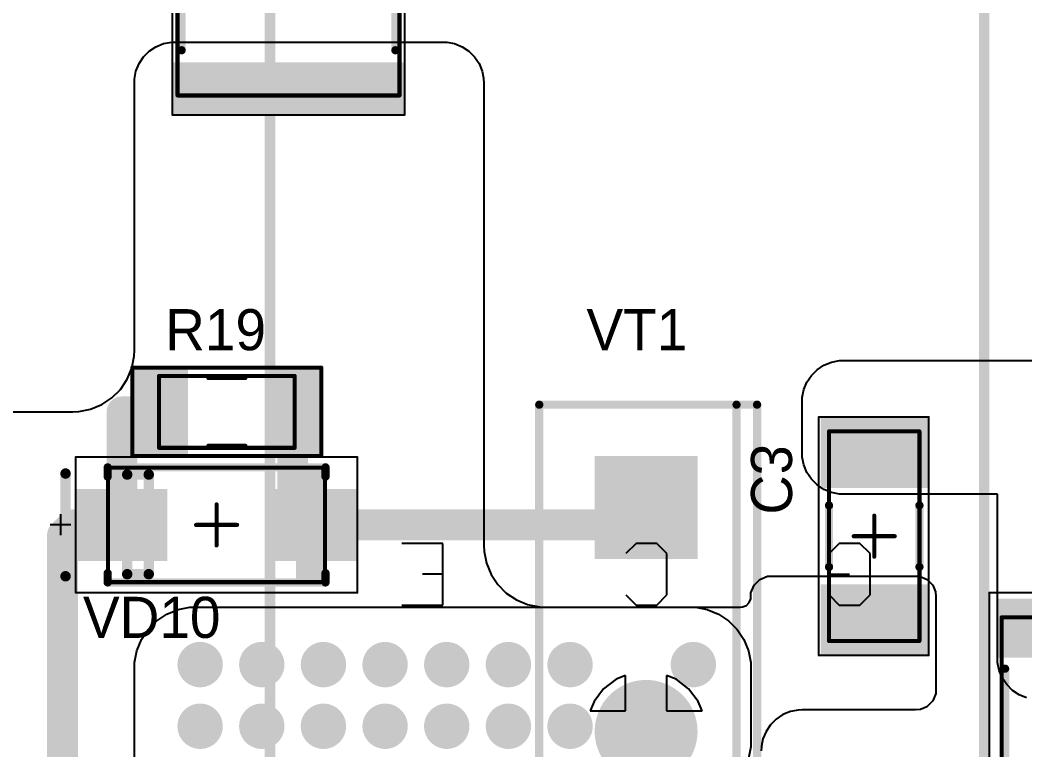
# Model space of a CAD drawing. Header units: millimetres. Extents: x 25 to 183, y 185 to 406.
# Drawn here: x 66.12 to 90.57, y 278.42 to 296.18 of the extents above; entities that cross this region are included whole.
import ezdxf

# ---------------------------------------------------------------- set-up
doc = ezdxf.new("R2010")
doc.units = ezdxf.units.MM
for name, color, linetype in [('BottomLayer', 5, 'Continuous'), ('BottomOverlay', 54, 'Continuous'), ('BottomPaste', 16, 'Continuous'), ('BottomSolder', 6, 'Continuous'), ('Mechanical13', 56, 'Continuous'), ('Mechanical15', 56, 'Continuous'), ('MultiLayer', 9, 'Continuous'), ('PadHoleLayer', 156, 'Continuous'), ('TopLayer', 1, 'Continuous'), ('TopOverlay', 2, 'Continuous'), ('TopPaste', 8, 'Continuous'), ('TopSolder', 216, 'Continuous'), ('ViaHoleLayer', 16, 'Continuous')]:
    doc.layers.add(name, color=color, linetype=linetype)

# ---------------------------------------------------------------- blocks, each defined once
blk = doc.blocks.new('TO_247AC_3PINS_1852')
at = {"layer": 'BottomLayer', "const_width": 1.15}
for points in [[(-0.575, 0, 1), (0.575, 0, 1)], [(4.875, 0, 1), (6.025, 0, 1)]]:
    blk.add_lwpolyline(points, format="xyb", close=True, dxfattribs=at)
at = {"layer": 'BottomLayer'}
blk.add_solid([(-6.6, -1.15), (-4.3, -1.15), (-6.6, 1.15), (-4.3, 1.15)], dxfattribs=at)
at = {"layer": 'BottomSolder', "const_width": 1.252}
for points in [[(-0.626, 0, 1), (0.626, 0, 1)], [(4.824, 0, 1), (6.076, 0, 1)]]:
    blk.add_lwpolyline(points, format="xyb", close=True, dxfattribs=at)
at = {"layer": 'BottomSolder'}
blk.add_solid([(-6.702, -1.252), (-4.198, -1.252), (-6.702, 1.252), (-4.198, 1.252)], dxfattribs=at)
at = {"layer": 'MultiLayer', "const_width": 1.15}
for points in [[(-0.575, 0, 1), (0.575, 0, 1)], [(4.875, 0, 1), (6.025, 0, 1)]]:
    blk.add_lwpolyline(points, format="xyb", close=True, dxfattribs=at)
at = {"layer": 'MultiLayer'}
blk.add_solid([(-6.6, -1.15), (-4.3, -1.15), (-6.6, 1.15), (-4.3, 1.15)], dxfattribs=at)
at = {"layer": 'PadHoleLayer', "const_width": 0.75}
for points in [[(-5.825, 0, 1), (-5.075, 0, 1)], [(-0.375, 0, 1), (0.375, 0, 1)], [(5.075, 0, 1), (5.825, 0, 1)]]:
    blk.add_lwpolyline(points, format="xyb", close=True, dxfattribs=at)
at = {"layer": 'TopLayer', "const_width": 1.15}
for points in [[(-0.575, 0, 1), (0.575, 0, 1)], [(4.875, 0, 1), (6.025, 0, 1)]]:
    blk.add_lwpolyline(points, format="xyb", close=True, dxfattribs=at)
at = {"layer": 'TopLayer'}
blk.add_solid([(-6.6, -1.15), (-4.3, -1.15), (-6.6, 1.15), (-4.3, 1.15)], dxfattribs=at)
at = {"layer": 'TopOverlay'}
for p, q in [((-4.325, 5.45), (-4.575, 5.2)), ((-3.325, 5.45), (-4.325, 5.45)), ((-3.075, 5.2), (-3.325, 5.45)), ((-4.575, 5.2), (-4.575, 4.7)), ((-3.075, 4.7), (-3.075, 5.2)), ((-3.825, 4.45), (-3.825, 4.95)), ((-4.575, 4.7), (-4.325, 4.45)), ((-3.325, 4.45), (-3.075, 4.7)), ((-4.325, 4.45), (-3.825, 4.45)), ((-4.325, 0.508), (-4.575, 0.258)), ((-3.325, 0.508), (-4.325, 0.508)), ((-3.075, 0.258), (-3.325, 0.508)), ((-4.575, 0.258), (-4.575, -0.242)), ((-3.075, -0.242), (-3.075, 0.258)), ((-4.575, -0.242), (-4.325, -0.492)), ((-3.325, -0.492), (-3.075, -0.242)), ((-3.075, -4.942), (-4.575, -4.942)), ((-4.575, -4.942), (-4.575, -5.942)), ((-3.825, -4.942), (-3.825, -5.442)), ((-3.075, -5.942), (-3.075, -4.942))]:
    blk.add_line(p, q, dxfattribs=at)
at = {"layer": 'TopOverlay', "const_width": 0.2}
for points in [[(-7.95, -2.6), (-7.95, 2.7)], [(7.95, 2.7), (-7.95, 2.7)], [(7.95, -2.6), (7.95, 2.7)], [(7.95, 2.2), (-7.95, 2.2)], [(7.95, -2.6), (-7.95, -2.6)]]:
    blk.add_lwpolyline(points, dxfattribs=at)
at = {"layer": 'TopOverlay', "const_width": 0.1}
for points in [[(-8, 2.7, 1), (-7.9, 2.7, 1)], [(-8, 2.7, 1), (-7.9, 2.7, 1)], [(7.9, 2.7, 1), (8, 2.7, 1)], [(7.9, 2.7, 1), (8, 2.7, 1)], [(-8, 2.2, 1), (-7.9, 2.2, 1)], [(7.9, 2.2, 1), (8, 2.2, 1)], [(-8, -2.6, 1), (-7.9, -2.6, 1)], [(-8, -2.6, 1), (-7.9, -2.6, 1)], [(7.9, -2.6, 1), (8, -2.6, 1)], [(7.9, -2.6, 1), (8, -2.6, 1)]]:
    blk.add_lwpolyline(points, format="xyb", close=True, dxfattribs=at)
at = {"layer": 'TopSolder', "const_width": 1.252}
for points in [[(-0.626, 0, 1), (0.626, 0, 1)], [(4.824, 0, 1), (6.076, 0, 1)]]:
    blk.add_lwpolyline(points, format="xyb", close=True, dxfattribs=at)
at = {"layer": 'TopSolder'}
blk.add_solid([(-6.702, -1.252), (-4.198, -1.252), (-6.702, 1.252), (-4.198, 1.252)], dxfattribs=at)
blk = doc.blocks.new('SMD_R_2512_B_1861')
at = {"layer": 'BottomLayer'}
for points in [[(-3.6, 1.665), (-3.6, -1.665), (-2.37, 1.665), (-2.37, -1.665)], [(2.37, 1.665), (2.37, -1.665), (3.6, 1.665), (3.6, -1.665)]]:
    blk.add_solid(points, dxfattribs=at)
at = {"layer": 'BottomOverlay', "const_width": 0.2}
for points in [[(-2, 1.565), (2, 1.565)], [(-2, -1.565), (2, -1.565)]]:
    blk.add_lwpolyline(points, dxfattribs=at)
at = {"layer": 'BottomOverlay', "const_width": 0.1}
for points in [[(-2.05, 1.565, 1), (-1.95, 1.565, 1)], [(1.95, 1.565, 1), (2.05, 1.565, 1)], [(-2.05, -1.565, 1), (-1.95, -1.565, 1)], [(1.95, -1.565, 1), (2.05, -1.565, 1)]]:
    blk.add_lwpolyline(points, format="xyb", close=True, dxfattribs=at)
at = {"layer": 'BottomPaste'}
for points in [[(-3.6, 1.665), (-3.6, -1.665), (-2.37, 1.665), (-2.37, -1.665)], [(2.37, 1.665), (2.37, -1.665), (3.6, 1.665), (3.6, -1.665)]]:
    blk.add_solid(points, dxfattribs=at)
at = {"layer": 'BottomSolder'}
for points in [[(-3.702, 1.767), (-3.702, -1.767), (-2.268, 1.767), (-2.268, -1.767)], [(2.268, 1.767), (2.268, -1.767), (3.702, 1.767), (3.702, -1.767)]]:
    blk.add_solid(points, dxfattribs=at)
at = {"layer": 'Mechanical13', "const_width": 0.1}
for points in [[(-3.25, 1.65), (-3.25, -1.65)], [(-3.25, 1.65), (3.25, 1.65)], [(3.25, 1.65), (3.25, -1.65)], [(-3.25, -1.65), (3.25, -1.65)]]:
    blk.add_lwpolyline(points, dxfattribs=at)
at = {"layer": 'Mechanical13', "const_width": 0.05}
for points in [[(-3.275, 1.65, 1), (-3.225, 1.65, 1)], [(-3.275, 1.65, 1), (-3.225, 1.65, 1)], [(3.225, 1.65, 1), (3.275, 1.65, 1)], [(3.225, 1.65, 1), (3.275, 1.65, 1)], [(-3.275, -1.65, 1), (-3.225, -1.65, 1)], [(-3.275, -1.65, 1), (-3.225, -1.65, 1)], [(3.225, -1.65, 1), (3.275, -1.65, 1)], [(3.225, -1.65, 1), (3.275, -1.65, 1)]]:
    blk.add_lwpolyline(points, format="xyb", close=True, dxfattribs=at)
at = {"layer": 'Mechanical15'}
for points, const_width in [([(-3.85, 1.95), (-3.85, -1.95)], 0.05), ([(-3.85, 1.95), (3.85, 1.95)], 0.05), ([(3.85, 1.95), (3.85, -1.95)], 0.05), ([(0, 0.5), (0, -0.5)], 0.1), ([(-0.5, 0), (0.5, 0)], 0.1), ([(-3.85, -1.95), (3.85, -1.95)], 0.05)]:
    blk.add_lwpolyline(points, dxfattribs=dict(at, const_width=const_width))
for points, const_width in [([(-3.862, 1.95, 1), (-3.838, 1.95, 1)], 0.025), ([(-3.862, 1.95, 1), (-3.838, 1.95, 1)], 0.025), ([(3.838, 1.95, 1), (3.862, 1.95, 1)], 0.025), ([(3.838, 1.95, 1), (3.862, 1.95, 1)], 0.025), ([(-0.025, 0.5, 1), (0.025, 0.5, 1)], 0.05), ([(-0.525, 0, 1), (-0.475, 0, 1)], 0.05), ([(0.475, 0, 1), (0.525, 0, 1)], 0.05), ([(-0.025, -0.5, 1), (0.025, -0.5, 1)], 0.05), ([(-3.862, -1.95, 1), (-3.838, -1.95, 1)], 0.025), ([(-3.862, -1.95, 1), (-3.838, -1.95, 1)], 0.025), ([(3.838, -1.95, 1), (3.862, -1.95, 1)], 0.025), ([(3.838, -1.95, 1), (3.862, -1.95, 1)], 0.025)]:
    blk.add_lwpolyline(points, format="xyb", close=True, dxfattribs=dict(at, const_width=const_width))
blk = doc.blocks.new('HEAT_SINK_C40_058_VE_1862')
at = {"layer": 'TopOverlay', "const_width": 0.254}
for points in [[(-2.625, 2), (-2.625, -56)], [(14.75, 2), (14.75, -56)]]:
    blk.add_lwpolyline(points, dxfattribs=at)
blk = doc.blocks.new('SMD_C_1808_B_1879')
at = {"layer": 'BottomLayer'}
for points in [[(-2.775, 1.2), (-2.775, -1.2), (-1.275, 1.2), (-1.275, -1.2)], [(1.275, 1.2), (1.275, -1.2), (2.775, 1.2), (2.775, -1.2)]]:
    blk.add_solid(points, dxfattribs=at)
at = {"layer": 'BottomOverlay', "const_width": 0.2}
for points in [[(0.75, 1.1), (-0.75, 1.1)], [(0.75, -1.1), (-0.75, -1.1)]]:
    blk.add_lwpolyline(points, dxfattribs=at)
at = {"layer": 'BottomOverlay', "const_width": 0.1}
for points in [[(-0.8, 1.1, 1), (-0.7, 1.1, 1)], [(0.7, 1.1, 1), (0.8, 1.1, 1)], [(-0.8, -1.1, 1), (-0.7, -1.1, 1)], [(0.7, -1.1, 1), (0.8, -1.1, 1)]]:
    blk.add_lwpolyline(points, format="xyb", close=True, dxfattribs=at)
at = {"layer": 'BottomPaste'}
for points in [[(-2.775, 1.2), (-2.775, -1.2), (-1.275, 1.2), (-1.275, -1.2)], [(1.275, 1.2), (1.275, -1.2), (2.775, 1.2), (2.775, -1.2)]]:
    blk.add_solid(points, dxfattribs=at)
at = {"layer": 'BottomSolder'}
for points in [[(-2.877, 1.302), (-2.877, -1.302), (-1.173, 1.302), (-1.173, -1.302)], [(1.173, 1.302), (1.173, -1.302), (2.877, 1.302), (2.877, -1.302)]]:
    blk.add_solid(points, dxfattribs=at)
at = {"layer": 'Mechanical13', "const_width": 0.1}
for points in [[(-2.55, -1.1), (-2.55, 1.1)], [(2.55, 1.1), (-2.55, 1.1)], [(2.55, -1.1), (2.55, 1.1)], [(2.55, -1.1), (-2.55, -1.1)]]:
    blk.add_lwpolyline(points, dxfattribs=at)
at = {"layer": 'Mechanical13', "const_width": 0.05}
for points in [[(-2.575, 1.1, 1), (-2.525, 1.1, 1)], [(-2.575, 1.1, 1), (-2.525, 1.1, 1)], [(2.525, 1.1, 1), (2.575, 1.1, 1)], [(2.525, 1.1, 1), (2.575, 1.1, 1)], [(-2.575, -1.1, 1), (-2.525, -1.1, 1)], [(-2.575, -1.1, 1), (-2.525, -1.1, 1)], [(2.525, -1.1, 1), (2.575, -1.1, 1)], [(2.525, -1.1, 1), (2.575, -1.1, 1)]]:
    blk.add_lwpolyline(points, format="xyb", close=True, dxfattribs=at)
at = {"layer": 'Mechanical15'}
for points, const_width in [([(-2.9, -1.35), (-2.9, 1.325)], 0.05), ([(2.9, 1.325), (-2.9, 1.325)], 0.05), ([(2.9, -1.35), (2.9, 1.325)], 0.05), ([(0, -0.5), (0, 0.5)], 0.1), ([(0.5, 0), (-0.5, 0)], 0.1), ([(2.9, -1.35), (-2.9, -1.35)], 0.05)]:
    blk.add_lwpolyline(points, dxfattribs=dict(at, const_width=const_width))
for points, const_width in [([(-2.912, 1.325, 1), (-2.887, 1.325, 1)], 0.025), ([(-2.912, 1.325, 1), (-2.887, 1.325, 1)], 0.025), ([(2.887, 1.325, 1), (2.912, 1.325, 1)], 0.025), ([(2.887, 1.325, 1), (2.912, 1.325, 1)], 0.025), ([(-0.025, 0.5, 1), (0.025, 0.5, 1)], 0.05), ([(-0.525, 0, 1), (-0.475, 0, 1)], 0.05), ([(0.475, 0, 1), (0.525, 0, 1)], 0.05), ([(-0.025, -0.5, 1), (0.025, -0.5, 1)], 0.05), ([(-2.912, -1.35, 1), (-2.887, -1.35, 1)], 0.025), ([(-2.912, -1.35, 1), (-2.887, -1.35, 1)], 0.025), ([(2.887, -1.35, 1), (2.912, -1.35, 1)], 0.025), ([(2.887, -1.35, 1), (2.912, -1.35, 1)], 0.025)]:
    blk.add_lwpolyline(points, format="xyb", close=True, dxfattribs=dict(at, const_width=const_width))
blk = doc.blocks.new('SMD_R_1206_1921')
at = {"layer": 'Mechanical13', "const_width": 0.1}
for points in [[(-1.65, -0.875), (-1.65, 0.875)], [(-1.65, 0.875), (1.65, 0.875)], [(1.65, -0.875), (1.65, 0.875)], [(-1.65, -0.875), (1.65, -0.875)]]:
    blk.add_lwpolyline(points, dxfattribs=at)
at = {"layer": 'Mechanical13', "const_width": 0.05}
for points in [[(-1.675, 0.875, 1), (-1.625, 0.875, 1)], [(-1.675, 0.875, 1), (-1.625, 0.875, 1)], [(1.625, 0.875, 1), (1.675, 0.875, 1)], [(1.625, 0.875, 1), (1.675, 0.875, 1)], [(-1.675, -0.875, 1), (-1.625, -0.875, 1)], [(-1.675, -0.875, 1), (-1.625, -0.875, 1)], [(1.625, -0.875, 1), (1.675, -0.875, 1)], [(1.625, -0.875, 1), (1.675, -0.875, 1)]]:
    blk.add_lwpolyline(points, format="xyb", close=True, dxfattribs=at)
at = {"layer": 'Mechanical15', "const_width": 0.05}
for points in [[(-2.325, -1.075), (-2.325, 1.075)], [(-2.325, 1.075), (2.3, 1.075)], [(2.3, -1.075), (2.3, 1.075)], [(-2.325, -1.075), (2.3, -1.075)]]:
    blk.add_lwpolyline(points, dxfattribs=at)
at = {"layer": 'Mechanical15', "const_width": 0.025}
for points in [[(-2.337, 1.075, 1), (-2.312, 1.075, 1)], [(-2.337, 1.075, 1), (-2.312, 1.075, 1)], [(2.288, 1.075, 1), (2.312, 1.075, 1)], [(2.288, 1.075, 1), (2.312, 1.075, 1)], [(-2.337, -1.075, 1), (-2.312, -1.075, 1)], [(-2.337, -1.075, 1), (-2.312, -1.075, 1)], [(2.288, -1.075, 1), (2.312, -1.075, 1)], [(2.288, -1.075, 1), (2.312, -1.075, 1)]]:
    blk.add_lwpolyline(points, format="xyb", close=True, dxfattribs=at)
at = {"layer": 'TopLayer'}
for points in [[(-1.05, -0.925), (-1.05, 0.925), (-2.15, -0.925), (-2.15, 0.925)], [(2.15, -0.925), (2.15, 0.925), (1.05, -0.925), (1.05, 0.925)]]:
    blk.add_solid(points, dxfattribs=at)
at = {"layer": 'TopOverlay', "const_width": 0.1}
for points in [[(-2.3, -1.075), (-2.3, 1.075)], [(-2.3, 1.075), (2.3, 1.075)], [(2.3, -1.075), (2.3, 1.075)], [(-0.45, 0.825), (0.45, 0.825)], [(-0.45, -0.825), (0.45, -0.825)], [(-2.3, -1.075), (2.3, -1.075)]]:
    blk.add_lwpolyline(points, dxfattribs=at)
at = {"layer": 'TopOverlay', "const_width": 0.05}
for points in [[(-2.325, 1.075, 1), (-2.275, 1.075, 1)], [(-2.325, 1.075, 1), (-2.275, 1.075, 1)], [(2.275, 1.075, 1), (2.325, 1.075, 1)], [(2.275, 1.075, 1), (2.325, 1.075, 1)], [(-0.475, 0.825, 1), (-0.425, 0.825, 1)], [(0.425, 0.825, 1), (0.475, 0.825, 1)], [(-0.475, -0.825, 1), (-0.425, -0.825, 1)], [(0.425, -0.825, 1), (0.475, -0.825, 1)], [(-2.325, -1.075, 1), (-2.275, -1.075, 1)], [(-2.325, -1.075, 1), (-2.275, -1.075, 1)], [(2.275, -1.075, 1), (2.325, -1.075, 1)], [(2.275, -1.075, 1), (2.325, -1.075, 1)]]:
    blk.add_lwpolyline(points, format="xyb", close=True, dxfattribs=at)
at = {"layer": 'TopPaste'}
for points in [[(-1.05, -0.925), (-1.05, 0.925), (-2.15, -0.925), (-2.15, 0.925)], [(2.15, -0.925), (2.15, 0.925), (1.05, -0.925), (1.05, 0.925)]]:
    blk.add_solid(points, dxfattribs=at)
at = {"layer": 'TopSolder'}
for points in [[(-0.948, -1.027), (-0.948, 1.027), (-2.252, -1.027), (-2.252, 1.027)], [(2.252, -1.027), (2.252, 1.027), (0.948, -1.027), (0.948, 1.027)]]:
    blk.add_solid(points, dxfattribs=at)
blk = doc.blocks.new('DO_214AC_1934')
at = {"layer": 'Mechanical13'}
for points, const_width in [([(2.64, 1.395), (-2.64, 1.395)], 0.1), ([(-2.64, 1.395), (-2.64, -1.395)], 0.1), ([(1.65, 1.2), (1.65, -1.225)], 0.254), ([(2.175, 1.2), (1.65, 1.2)], 0.254), ([(2.175, 1.2), (2.175, -1.225)], 0.254), ([(2.64, 1.395), (2.64, -1.395)], 0.1), ([(2.175, -1.225), (1.65, -1.225)], 0.254), ([(2.64, -1.395), (-2.64, -1.395)], 0.1)]:
    blk.add_lwpolyline(points, dxfattribs=dict(at, const_width=const_width))
for points, const_width in [([(-2.665, 1.395, 1), (-2.615, 1.395, 1)], 0.05), ([(-2.665, 1.395, 1), (-2.615, 1.395, 1)], 0.05), ([(1.586, 1.2, 1), (1.713, 1.2, 1)], 0.127), ([(1.586, 1.2, 1), (1.713, 1.2, 1)], 0.127), ([(2.111, 1.2, 1), (2.238, 1.2, 1)], 0.127), ([(2.111, 1.2, 1), (2.238, 1.2, 1)], 0.127), ([(2.615, 1.395, 1), (2.665, 1.395, 1)], 0.05), ([(2.615, 1.395, 1), (2.665, 1.395, 1)], 0.05), ([(1.586, -1.225, 1), (1.713, -1.225, 1)], 0.127), ([(1.586, -1.225, 1), (1.713, -1.225, 1)], 0.127), ([(2.111, -1.225, 1), (2.238, -1.225, 1)], 0.127), ([(2.111, -1.225, 1), (2.238, -1.225, 1)], 0.127), ([(-2.665, -1.395, 1), (-2.615, -1.395, 1)], 0.05), ([(-2.665, -1.395, 1), (-2.615, -1.395, 1)], 0.05), ([(2.615, -1.395, 1), (2.665, -1.395, 1)], 0.05), ([(2.615, -1.395, 1), (2.665, -1.395, 1)], 0.05)]:
    blk.add_lwpolyline(points, format="xyb", close=True, dxfattribs=dict(at, const_width=const_width))
blk.add_solid([(-2.64, -1.395), (-1.93, -1.395), (-2.64, 1.395), (-1.93, 1.395)], dxfattribs=at)
at = {"layer": 'Mechanical15'}
for points, const_width in [([(3.425, 1.65), (-3.425, 1.65)], 0.05), ([(-3.425, 1.65), (-3.425, -1.65)], 0.05), ([(3.425, 1.65), (3.425, -1.65)], 0.05), ([(0, 0.5), (0, -0.5)], 0.1), ([(0.5, 0), (-0.5, 0)], 0.1), ([(3.425, -1.65), (-3.425, -1.65)], 0.05)]:
    blk.add_lwpolyline(points, dxfattribs=dict(at, const_width=const_width))
for points, const_width in [([(-3.437, 1.65, 1), (-3.413, 1.65, 1)], 0.025), ([(-3.437, 1.65, 1), (-3.413, 1.65, 1)], 0.025), ([(3.413, 1.65, 1), (3.437, 1.65, 1)], 0.025), ([(3.413, 1.65, 1), (3.437, 1.65, 1)], 0.025), ([(-0.025, 0.5, 1), (0.025, 0.5, 1)], 0.05), ([(-0.525, 0, 1), (-0.475, 0, 1)], 0.05), ([(0.475, 0, 1), (0.525, 0, 1)], 0.05), ([(-0.025, -0.5, 1), (0.025, -0.5, 1)], 0.05), ([(-3.437, -1.65, 1), (-3.413, -1.65, 1)], 0.025), ([(-3.437, -1.65, 1), (-3.413, -1.65, 1)], 0.025), ([(3.413, -1.65, 1), (3.437, -1.65, 1)], 0.025), ([(3.413, -1.65, 1), (3.437, -1.65, 1)], 0.025)]:
    blk.add_lwpolyline(points, format="xyb", close=True, dxfattribs=dict(at, const_width=const_width))
at = {"layer": 'TopLayer'}
for points in [[(-1.3, -0.775), (-1.3, 0.775), (-3.3, -0.775), (-3.3, 0.775)], [(3.3, -0.775), (3.3, 0.775), (1.3, -0.775), (1.3, 0.775)]]:
    blk.add_solid(points, dxfattribs=at)
at = {"layer": 'TopOverlay'}
for p, q in [((3.796, -0.26), (3.796, 0.248)), ((4.05, -0.006), (3.542, -0.006))]:
    blk.add_line(p, q, dxfattribs=at)
for points, const_width in [([(-2.65, 1.4), (-2.65, 1.175)], 0.2), ([(2.65, 1.4), (-2.65, 1.4)], 0.2), ([(2.65, 1.4), (2.65, 1.175)], 0.2), ([(3.675, 1.25), (3.675, -1.25)], 0.254), ([(-2.65, -1.175), (-2.65, -1.4)], 0.2), ([(2.65, -1.175), (2.65, -1.4)], 0.2), ([(2.65, -1.4), (-2.65, -1.4)], 0.2)]:
    blk.add_lwpolyline(points, dxfattribs=dict(at, const_width=const_width))
for points, const_width in [([(-2.7, 1.4, 1), (-2.6, 1.4, 1)], 0.1), ([(-2.7, 1.4, 1), (-2.6, 1.4, 1)], 0.1), ([(2.6, 1.4, 1), (2.7, 1.4, 1)], 0.1), ([(2.6, 1.4, 1), (2.7, 1.4, 1)], 0.1), ([(-2.7, 1.175, 1), (-2.6, 1.175, 1)], 0.1), ([(2.6, 1.175, 1), (2.7, 1.175, 1)], 0.1), ([(3.611, 1.25, 1), (3.738, 1.25, 1)], 0.127), ([(-2.7, -1.175, 1), (-2.6, -1.175, 1)], 0.1), ([(2.6, -1.175, 1), (2.7, -1.175, 1)], 0.1), ([(3.611, -1.25, 1), (3.738, -1.25, 1)], 0.127), ([(-2.7, -1.4, 1), (-2.6, -1.4, 1)], 0.1), ([(-2.7, -1.4, 1), (-2.6, -1.4, 1)], 0.1), ([(2.6, -1.4, 1), (2.7, -1.4, 1)], 0.1), ([(2.6, -1.4, 1), (2.7, -1.4, 1)], 0.1)]:
    blk.add_lwpolyline(points, format="xyb", close=True, dxfattribs=dict(at, const_width=const_width))
at = {"layer": 'TopPaste'}
for points in [[(-1.3, -0.775), (-1.3, 0.775), (-3.3, -0.775), (-3.3, 0.775)], [(3.3, -0.775), (3.3, 0.775), (1.3, -0.775), (1.3, 0.775)]]:
    blk.add_solid(points, dxfattribs=at)
at = {"layer": 'TopSolder'}
for points in [[(-1.198, -0.877), (-1.198, 0.877), (-3.402, -0.877), (-3.402, 0.877)], [(3.402, -0.877), (3.402, 0.877), (1.198, -0.877), (1.198, 0.877)]]:
    blk.add_solid(points, dxfattribs=at)
blk = doc.blocks.new('SMD_C_2220_B_1951')
at = {"layer": 'BottomLayer'}
for points in [[(-3.4, 2.7), (-3.4, -2.7), (-2.35, 2.7), (-2.35, -2.7)], [(2.35, 2.7), (2.35, -2.7), (3.4, 2.7), (3.4, -2.7)]]:
    blk.add_solid(points, dxfattribs=at)
at = {"layer": 'BottomOverlay', "const_width": 0.2}
for points in [[(-1.95, 2.6), (1.95, 2.6)], [(-1.95, -2.6), (1.95, -2.6)]]:
    blk.add_lwpolyline(points, dxfattribs=at)
at = {"layer": 'BottomOverlay', "const_width": 0.1}
for points in [[(-2, 2.6, 1), (-1.9, 2.6, 1)], [(1.9, 2.6, 1), (2, 2.6, 1)], [(-2, -2.6, 1), (-1.9, -2.6, 1)], [(1.9, -2.6, 1), (2, -2.6, 1)]]:
    blk.add_lwpolyline(points, format="xyb", close=True, dxfattribs=at)
at = {"layer": 'BottomPaste'}
for points in [[(-3.4, 2.7), (-3.4, -2.7), (-2.35, 2.7), (-2.35, -2.7)], [(2.35, 2.7), (2.35, -2.7), (3.4, 2.7), (3.4, -2.7)]]:
    blk.add_solid(points, dxfattribs=at)
at = {"layer": 'BottomSolder'}
for points in [[(-3.502, 2.802), (-3.502, -2.802), (-2.248, 2.802), (-2.248, -2.802)], [(2.248, 2.802), (2.248, -2.802), (3.502, 2.802), (3.502, -2.802)]]:
    blk.add_solid(points, dxfattribs=at)
at = {"layer": 'Mechanical13', "const_width": 0.1}
for points in [[(-3.05, 2.7), (-3.05, -2.7)], [(-3.05, 2.7), (3.05, 2.7)], [(3.05, 2.7), (3.05, -2.7)], [(-3.05, -2.7), (3.05, -2.7)]]:
    blk.add_lwpolyline(points, dxfattribs=at)
at = {"layer": 'Mechanical13', "const_width": 0.05}
for points in [[(-3.075, 2.7, 1), (-3.025, 2.7, 1)], [(-3.075, 2.7, 1), (-3.025, 2.7, 1)], [(3.025, 2.7, 1), (3.075, 2.7, 1)], [(3.025, 2.7, 1), (3.075, 2.7, 1)], [(-3.075, -2.7, 1), (-3.025, -2.7, 1)], [(-3.075, -2.7, 1), (-3.025, -2.7, 1)], [(3.025, -2.7, 1), (3.075, -2.7, 1)], [(3.025, -2.7, 1), (3.075, -2.7, 1)]]:
    blk.add_lwpolyline(points, format="xyb", close=True, dxfattribs=at)
at = {"layer": 'Mechanical15'}
for points, const_width in [([(-3.525, 2.825), (-3.525, -2.825)], 0.05), ([(-3.525, 2.825), (3.525, 2.825)], 0.05), ([(3.525, 2.825), (3.525, -2.825)], 0.05), ([(0, 0.5), (0, -0.5)], 0.1), ([(-0.5, 0), (0.5, 0)], 0.1), ([(-3.525, -2.825), (3.525, -2.825)], 0.05)]:
    blk.add_lwpolyline(points, dxfattribs=dict(at, const_width=const_width))
for points, const_width in [([(-3.537, 2.825, 1), (-3.512, 2.825, 1)], 0.025), ([(-3.537, 2.825, 1), (-3.512, 2.825, 1)], 0.025), ([(3.512, 2.825, 1), (3.537, 2.825, 1)], 0.025), ([(3.512, 2.825, 1), (3.537, 2.825, 1)], 0.025), ([(-0.025, 0.5, 1), (0.025, 0.5, 1)], 0.05), ([(-0.525, 0, 1), (-0.475, 0, 1)], 0.05), ([(0.475, 0, 1), (0.525, 0, 1)], 0.05), ([(-0.025, -0.5, 1), (0.025, -0.5, 1)], 0.05), ([(-3.537, -2.825, 1), (-3.512, -2.825, 1)], 0.025), ([(-3.537, -2.825, 1), (-3.512, -2.825, 1)], 0.025), ([(3.512, -2.825, 1), (3.537, -2.825, 1)], 0.025), ([(3.512, -2.825, 1), (3.537, -2.825, 1)], 0.025)]:
    blk.add_lwpolyline(points, format="xyb", close=True, dxfattribs=dict(at, const_width=const_width))

msp = doc.modelspace()

# ---------------------------------------------------------------- linework, layer by layer
at = {"layer": 'BottomLayer'}
for p, q in [((69.426, 295.536), (69.608, 295.612)), ((69.608, 295.612), (69.802, 295.65)), ((69.802, 295.65), (69.9, 295.65)), ((69.9, 295.65), (76.4, 295.65)), ((69.9, 295.65), (69.9, 295.65)), ((76.4, 295.65), (76.498, 295.65)), ((76.498, 295.65), (76.692, 295.612)), ((76.692, 295.612), (76.874, 295.536)), ((69.123, 295.287), (69.263, 295.427)), ((69.263, 295.427), (69.426, 295.536)), ((76.874, 295.536), (77.037, 295.427)), ((77.037, 295.427), (77.177, 295.287)), ((68.938, 294.942), (69.014, 295.124)), ((69.014, 295.124), (69.123, 295.287)), ((77.177, 295.287), (77.286, 295.124)), ((77.286, 295.124), (77.362, 294.942)), ((68.9, 294.748), (68.938, 294.942)), ((77.362, 294.942), (77.396, 294.769)), ((68.9, 294.65), (68.9, 294.748)), ((68.9, 290.15), (68.9, 294.65)), ((77.396, 294.769), (77.4, 294.65)), ((77.4, 294.65), (77.4, 294.65)), ((77.4, 294.65), (77.4, 294.65)), ((77.4, 294.65), (77.4, 294.65)), ((77.4, 294.65), (77.4, 288.65)), ((68.9, 289.15), (68.9, 290.15)), ((68.9, 288.15), (68.9, 289.15)), ((77.4, 288.65), (77.4, 283.4)), ((68.835, 287.715), (68.893, 288.003)), ((68.893, 288.003), (68.9, 288.15)), ((68.9, 288.15), (68.9, 288.15)), ((85.513, 287.677), (85.676, 287.786)), ((85.676, 287.786), (85.858, 287.862)), ((85.858, 287.862), (86.052, 287.9)), ((86.052, 287.9), (86.15, 287.9)), ((86.15, 287.9), (89.9, 287.9)), ((86.15, 287.9), (86.15, 287.9)), ((89.9, 287.9), (99.4, 287.9)), ((68.723, 287.443), (68.835, 287.715)), ((85.264, 287.374), (85.373, 287.537)), ((85.373, 287.537), (85.513, 287.677)), ((68.559, 287.198), (68.723, 287.443)), ((85.188, 287.192), (85.264, 287.374)), ((68.352, 286.99), (68.559, 287.198)), ((85.15, 286.999), (85.188, 287.192)), ((85.15, 286.9), (85.15, 286.999)), ((67.835, 286.715), (68.107, 286.827)), ((68.107, 286.827), (68.352, 286.99)), ((85.15, 285.65), (85.15, 286.9)), ((42.9, 286.65), (67.4, 286.65)), ((67.4, 286.65), (67.547, 286.657)), ((67.547, 286.657), (67.835, 286.715)), ((85.15, 285.551), (85.15, 285.65)), ((85.15, 285.65), (85.15, 285.65)), ((85.188, 285.358), (85.15, 285.551)), ((85.264, 285.176), (85.188, 285.358)), ((85.373, 285.013), (85.264, 285.176)), ((85.513, 284.873), (85.373, 285.013)), ((85.676, 284.764), (85.513, 284.873)), ((85.858, 284.688), (85.676, 284.764)), ((86.052, 284.65), (85.858, 284.688)), ((86.15, 284.65), (86.052, 284.65)), ((89.9, 284.65), (86.15, 284.65)), ((89.9, 280.65), (89.9, 284.65)), ((77.4, 283.4), (77.407, 283.253)), ((77.407, 283.253), (77.465, 282.965)), ((77.465, 282.965), (77.577, 282.693)), ((77.577, 282.693), (77.74, 282.448)), ((84.117, 282.574), (84.301, 282.65)), ((84.301, 282.65), (84.4, 282.65)), ((84.4, 282.65), (84.4, 282.65)), ((84.4, 282.65), (87.9, 282.65)), ((87.9, 282.65), (88, 282.65)), ((88, 282.65), (88.184, 282.574)), ((77.74, 282.448), (77.948, 282.24)), ((83.9, 282.249), (83.976, 282.433)), ((83.976, 282.433), (84.117, 282.574)), ((88.184, 282.574), (88.324, 282.433)), ((88.324, 282.433), (88.392, 282.269)), ((77.948, 282.24), (78.193, 282.077)), ((83.895, 282.101), (83.9, 282.15)), ((83.9, 282.15), (83.9, 282.249)), ((83.9, 282.15), (83.9, 282.15)), ((88.392, 282.269), (88.4, 282.15)), ((88.4, 282.15), (88.4, 282.15)), ((88.4, 282.15), (88.4, 282.15)), ((88.4, 282.15), (88.4, 282.15)), ((88.4, 282.15), (88.4, 279.9)), ((78.193, 282.077), (78.465, 281.965)), ((78.465, 281.965), (78.753, 281.907)), ((78.753, 281.907), (78.9, 281.9)), ((78.9, 281.9), (83.65, 281.9)), ((83.65, 281.9), (83.699, 281.905)), ((83.699, 281.905), (83.789, 281.942)), ((83.789, 281.942), (83.858, 282.011)), ((83.858, 282.011), (83.895, 282.101)), ((89.9, 280.551), (89.9, 280.65)), ((89.9, 280.65), (89.9, 280.65)), ((89.938, 280.358), (89.9, 280.551)), ((90.014, 280.176), (89.938, 280.358)), ((90.123, 280.013), (90.014, 280.176)), ((90.263, 279.873), (90.123, 280.013)), ((88.4, 279.8), (88.324, 279.617)), ((88.4, 279.9), (88.4, 279.8)), ((90.426, 279.764), (90.263, 279.873)), ((90.608, 279.688), (90.426, 279.764)), ((88.183, 279.476), (88.023, 279.41)), ((88.324, 279.617), (88.183, 279.476)), ((84.515, 279.173), (84.377, 279.035)), ((84.678, 279.282), (84.515, 279.173)), ((84.859, 279.357), (84.678, 279.282)), ((85.052, 279.395), (84.859, 279.357)), ((85.15, 279.4), (85.052, 279.395)), ((85.9, 279.4), (85.15, 279.4)), ((87.773, 279.4), (85.9, 279.4)), ((87.9, 279.4), (87.773, 279.4)), ((88.023, 279.41), (87.9, 279.4)), ((84.377, 279.035), (84.268, 278.871)), ((84.193, 278.69), (84.159, 278.518)), ((84.268, 278.871), (84.193, 278.69)), ((84.155, 278.498), (84.15, 278.4)), ((84.159, 278.518), (84.155, 278.498))]:
    msp.add_line(p, q, dxfattribs=at)
at = {"layer": 'BottomLayer', "const_width": 0.45}
for points in [[(70.275, 280.5, 1), (70.725, 280.5, 1)], [(71.775, 280.5, 1), (72.225, 280.5, 1)], [(73.275, 280.5, 1), (73.725, 280.5, 1)], [(74.775, 280.5, 1), (75.225, 280.5, 1)], [(76.275, 280.5, 1), (76.725, 280.5, 1)], [(77.775, 280.5, 1), (78.225, 280.5, 1)], [(79.275, 280.5, 1), (79.725, 280.5, 1)], [(82.275, 280.5, 1), (82.725, 280.5, 1)], [(70.275, 279, 1), (70.725, 279, 1)], [(71.775, 279, 1), (72.225, 279, 1)], [(73.275, 279, 1), (73.725, 279, 1)], [(74.775, 279, 1), (75.225, 279, 1)], [(76.275, 279, 1), (76.725, 279, 1)], [(77.775, 279, 1), (78.225, 279, 1)], [(79.275, 279, 1), (79.725, 279, 1)]]:
    msp.add_lwpolyline(points, format="xyb", close=True, dxfattribs=at)
at = {"layer": 'BottomSolder', "const_width": 0.552}
for points in [[(70.224, 280.5, 1), (70.776, 280.5, 1)], [(71.724, 280.5, 1), (72.276, 280.5, 1)], [(73.224, 280.5, 1), (73.776, 280.5, 1)], [(74.724, 280.5, 1), (75.276, 280.5, 1)], [(76.224, 280.5, 1), (76.776, 280.5, 1)], [(77.724, 280.5, 1), (78.276, 280.5, 1)], [(79.224, 280.5, 1), (79.776, 280.5, 1)], [(82.224, 280.5, 1), (82.776, 280.5, 1)], [(70.224, 279, 1), (70.776, 279, 1)], [(71.724, 279, 1), (72.276, 279, 1)], [(73.224, 279, 1), (73.776, 279, 1)], [(74.724, 279, 1), (75.276, 279, 1)], [(76.224, 279, 1), (76.776, 279, 1)], [(77.724, 279, 1), (78.276, 279, 1)], [(79.224, 279, 1), (79.776, 279, 1)]]:
    msp.add_lwpolyline(points, format="xyb", close=True, dxfattribs=at)
at = {"layer": 'MultiLayer', "const_width": 0.45}
for points in [[(70.275, 280.5, 1), (70.725, 280.5, 1)], [(71.775, 280.5, 1), (72.225, 280.5, 1)], [(73.275, 280.5, 1), (73.725, 280.5, 1)], [(74.775, 280.5, 1), (75.225, 280.5, 1)], [(76.275, 280.5, 1), (76.725, 280.5, 1)], [(77.775, 280.5, 1), (78.225, 280.5, 1)], [(79.275, 280.5, 1), (79.725, 280.5, 1)], [(82.275, 280.5, 1), (82.725, 280.5, 1)], [(70.275, 279, 1), (70.725, 279, 1)], [(71.775, 279, 1), (72.225, 279, 1)], [(73.275, 279, 1), (73.725, 279, 1)], [(74.775, 279, 1), (75.225, 279, 1)], [(76.275, 279, 1), (76.725, 279, 1)], [(77.775, 279, 1), (78.225, 279, 1)], [(79.275, 279, 1), (79.725, 279, 1)]]:
    msp.add_lwpolyline(points, format="xyb", close=True, dxfattribs=at)
at = {"layer": 'TopLayer'}
for p, q in [((69.962, 281.842), (70.252, 281.9)), ((70.252, 281.9), (70.4, 281.9)), ((70.4, 281.9), (82.4, 281.9)), ((82.4, 281.9), (82.4, 281.9)), ((82.4, 281.9), (82.4, 281.9)), ((82.4, 281.9), (82.548, 281.9)), ((82.548, 281.9), (82.838, 281.842)), ((69.444, 281.565), (69.689, 281.729)), ((69.689, 281.729), (69.962, 281.842)), ((82.838, 281.842), (83.111, 281.729)), ((83.111, 281.729), (83.356, 281.565)), ((69.235, 281.356), (69.444, 281.565)), ((83.356, 281.565), (83.565, 281.356)), ((69.071, 281.111), (69.235, 281.356)), ((83.565, 281.356), (83.729, 281.111)), ((68.958, 280.838), (69.071, 281.111)), ((83.729, 281.111), (83.842, 280.838)), ((68.9, 280.548), (68.958, 280.838)), ((83.842, 280.838), (83.9, 280.548)), ((68.9, 280.4), (68.9, 280.548)), ((68.9, 277.15), (68.9, 280.4)), ((68.9, 280.4), (68.9, 280.4)), ((68.9, 280.4), (68.9, 280.4)), ((83.9, 280.548), (83.9, 280.4)), ((83.9, 280.4), (83.9, 278.65)), ((80.85, 280.237), (80.619, 280.142)), ((80.85, 279.375), (80.85, 280.237)), ((82.081, 280.142), (81.85, 280.237)), ((81.85, 280.237), (81.85, 279.375)), ((80.316, 279.909), (80.083, 279.606)), ((80.619, 280.142), (80.316, 279.909)), ((82.384, 279.909), (82.081, 280.142)), ((82.617, 279.606), (82.384, 279.909)), ((80.083, 279.606), (79.988, 279.375)), ((82.712, 279.375), (82.617, 279.606)), ((79.988, 279.375), (80.85, 279.375)), ((81.85, 279.375), (82.712, 279.375)), ((83.9, 278.502), (83.842, 278.212)), ((83.9, 278.65), (83.9, 278.65)), ((83.9, 278.65), (83.9, 278.502))]:
    msp.add_line(p, q, dxfattribs=at)
at = {"layer": 'TopLayer', "const_width": 0.75}
for points in [[(68.6, 283.9), (68.6, 286.65)], [(68.6, 286.65), (69.55, 286.65)], [(72.75, 284.35), (72.75, 286.65)], [(72.75, 284.35), (73.2, 283.9)], [(80.925, 283.9), (81.35, 284.325)], [(67.15, 283.65), (67.4, 283.9)], [(67.4, 283.9), (68.6, 283.9)], [(73.2, 283.9), (80.925, 283.9)], [(67.15, 274.9), (67.15, 283.65)]]:
    msp.add_lwpolyline(points, dxfattribs=at)
at = {"layer": 'TopLayer'}
for points, const_width in [([(68.412, 286.65, 1), (68.788, 286.65, 1)], 0.375), ([(68.412, 286.65, 1), (68.788, 286.65, 1)], 0.375), ([(69.363, 286.65, 1), (69.738, 286.65, 1)], 0.375), ([(72.563, 286.65, 1), (72.938, 286.65, 1)], 0.375), ([(72.563, 284.35, 1), (72.938, 284.35, 1)], 0.375), ([(72.563, 284.35, 1), (72.938, 284.35, 1)], 0.375), ([(81.162, 284.325, 1), (81.537, 284.325, 1)], 0.375), ([(67.212, 283.9, 1), (67.588, 283.9, 1)], 0.375), ([(67.212, 283.9, 1), (67.588, 283.9, 1)], 0.375), ([(68.412, 283.9, 1), (68.788, 283.9, 1)], 0.375), ([(68.412, 283.9, 1), (68.788, 283.9, 1)], 0.375), ([(73.013, 283.9, 1), (73.388, 283.9, 1)], 0.375), ([(73.013, 283.9, 1), (73.388, 283.9, 1)], 0.375), ([(80.738, 283.9, 1), (81.113, 283.9, 1)], 0.375), ([(80.738, 283.9, 1), (81.113, 283.9, 1)], 0.375), ([(66.963, 283.65, 1), (67.338, 283.65, 1)], 0.375), ([(66.963, 283.65, 1), (67.338, 283.65, 1)], 0.375), ([(70.275, 280.5, 1), (70.725, 280.5, 1)], 0.45), ([(71.775, 280.5, 1), (72.225, 280.5, 1)], 0.45), ([(73.275, 280.5, 1), (73.725, 280.5, 1)], 0.45), ([(74.775, 280.5, 1), (75.225, 280.5, 1)], 0.45), ([(76.275, 280.5, 1), (76.725, 280.5, 1)], 0.45), ([(77.775, 280.5, 1), (78.225, 280.5, 1)], 0.45), ([(79.275, 280.5, 1), (79.725, 280.5, 1)], 0.45), ([(82.275, 280.5, 1), (82.725, 280.5, 1)], 0.45), ([(70.275, 279, 1), (70.725, 279, 1)], 0.45), ([(71.775, 279, 1), (72.225, 279, 1)], 0.45), ([(73.275, 279, 1), (73.725, 279, 1)], 0.45), ([(74.775, 279, 1), (75.225, 279, 1)], 0.45), ([(76.275, 279, 1), (76.725, 279, 1)], 0.45), ([(77.775, 279, 1), (78.225, 279, 1)], 0.45), ([(79.275, 279, 1), (79.725, 279, 1)], 0.45)]:
    msp.add_lwpolyline(points, format="xyb", close=True, dxfattribs=dict(at, const_width=const_width))
at = {"layer": 'TopSolder', "const_width": 0.552}
for points in [[(70.224, 280.5, 1), (70.776, 280.5, 1)], [(71.724, 280.5, 1), (72.276, 280.5, 1)], [(73.224, 280.5, 1), (73.776, 280.5, 1)], [(74.724, 280.5, 1), (75.276, 280.5, 1)], [(76.224, 280.5, 1), (76.776, 280.5, 1)], [(77.724, 280.5, 1), (78.276, 280.5, 1)], [(79.224, 280.5, 1), (79.776, 280.5, 1)], [(82.224, 280.5, 1), (82.776, 280.5, 1)], [(70.224, 279, 1), (70.776, 279, 1)], [(71.724, 279, 1), (72.276, 279, 1)], [(73.224, 279, 1), (73.776, 279, 1)], [(74.724, 279, 1), (75.276, 279, 1)], [(76.224, 279, 1), (76.776, 279, 1)], [(77.724, 279, 1), (78.276, 279, 1)], [(79.224, 279, 1), (79.776, 279, 1)]]:
    msp.add_lwpolyline(points, format="xyb", close=True, dxfattribs=at)
at = {"layer": 'ViaHoleLayer', "const_width": 0.25}
for points in [[(70.375, 280.5, 1), (70.625, 280.5, 1)], [(71.875, 280.5, 1), (72.125, 280.5, 1)], [(73.375, 280.5, 1), (73.625, 280.5, 1)], [(74.875, 280.5, 1), (75.125, 280.5, 1)], [(76.375, 280.5, 1), (76.625, 280.5, 1)], [(77.875, 280.5, 1), (78.125, 280.5, 1)], [(79.375, 280.5, 1), (79.625, 280.5, 1)], [(82.375, 280.5, 1), (82.625, 280.5, 1)], [(70.375, 279, 1), (70.625, 279, 1)], [(71.875, 279, 1), (72.125, 279, 1)], [(73.375, 279, 1), (73.625, 279, 1)], [(74.875, 279, 1), (75.125, 279, 1)], [(76.375, 279, 1), (76.625, 279, 1)], [(77.875, 279, 1), (78.125, 279, 1)], [(79.375, 279, 1), (79.625, 279, 1)]]:
    msp.add_lwpolyline(points, format="xyb", close=True, dxfattribs=at)

# ---------------------------------------------------------------- block references
for name, p, rotation in [('HEAT_SINK_C40_058_VE_1862', (86.95, 261.875), 180), ('SMD_C_2220_B_1951', (72.65, 297.4), 90), ('TO_247AC_3PINS_1852', (81.35, 278.875), 270), ('SMD_C_1808_B_1879', (86.9, 283.625), 270), ('DO_214AC_1934', (70.9, 283.9), 180), ('SMD_R_2512_B_1861', (91.65, 278.4), 90)]:
    msp.add_blockref(name, p, dxfattribs=dict(rotation=rotation))
msp.add_blockref('SMD_R_1206_1921', (71.15, 286.65))

# ---------------------------------------------------------------- texts
at = {"layer": 'BottomOverlay', "text_generation_flag": 2}
msp.add_text('C3', height=1, rotation=270, dxfattribs=at).set_placement((83.9, 284.15))
at = {"layer": 'TopOverlay'}
for s, p in [('R19', (69.65, 288.15)), ('VT1', (79.9, 288.15)), ('VD10', (67.65, 281.15))]:
    msp.add_text(s, height=1, dxfattribs=at).set_placement(p)

doc.saveas('drawing.dxf')
